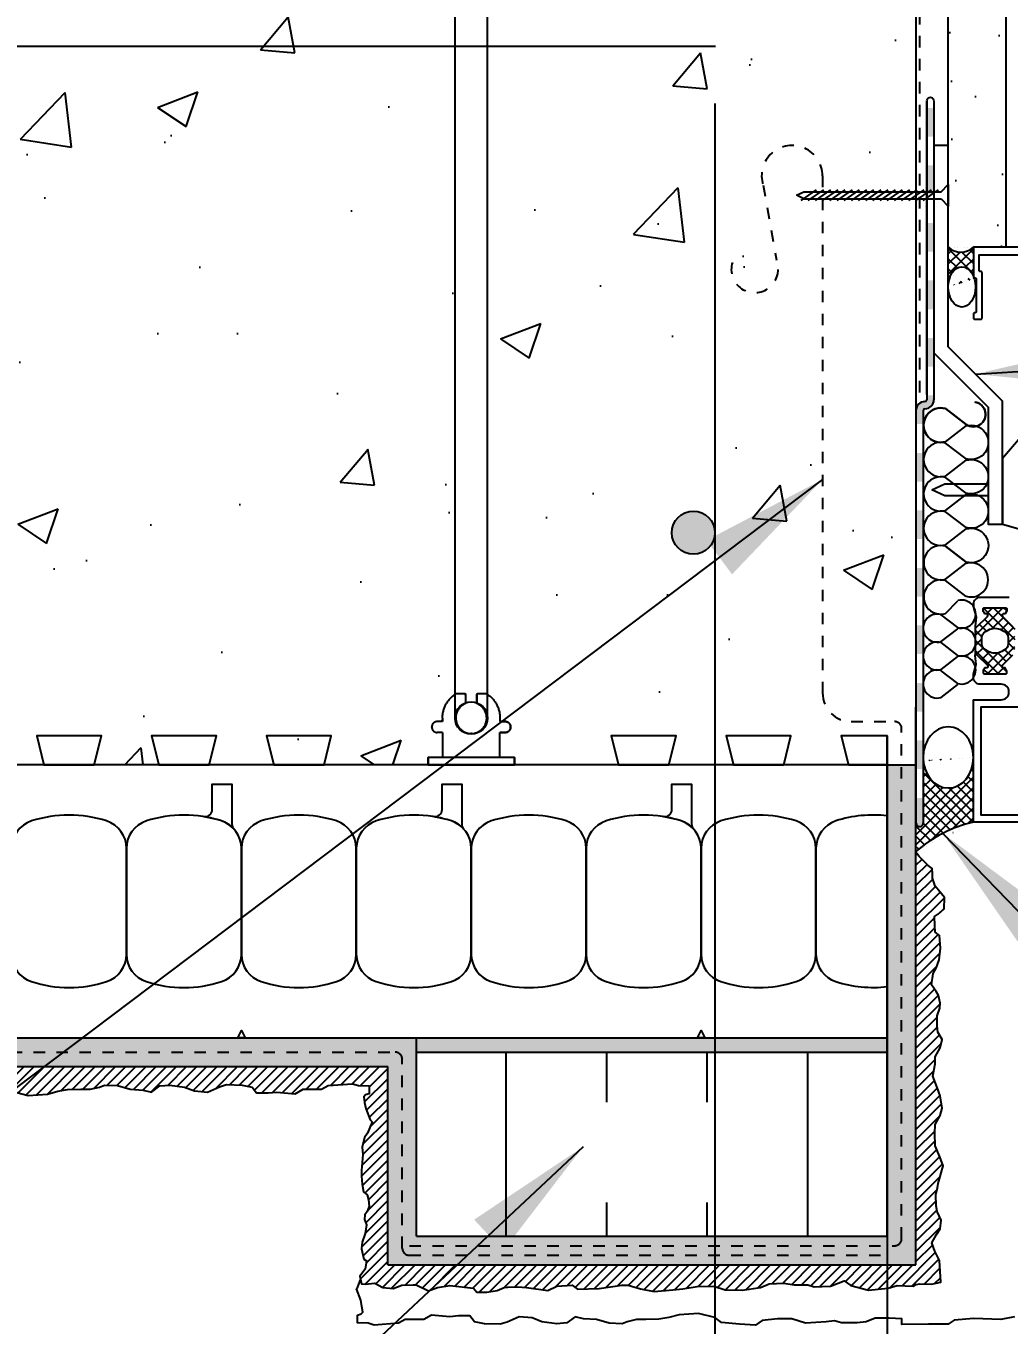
# Model space of a CAD drawing. Header units: inches. Extents: x 2880.3 to 2936.4, y 452.5 to 525.7.
# Drawn here: x 2906.99 to 2915.54, y 496.65 to 507.96 of the extents above; entities that cross this region are included whole.
import ezdxf

# ---------------------------------------------------------------- set-up
doc = ezdxf.new("R2010")
doc.units = ezdxf.units.IN
doc.header["$LTSCALE"] = 0.5
doc.header["$MEASUREMENT"] = 0
doc.linetypes.add('DASHED2', pattern=[0.375, 0.25, -0.125])
doc.layers.get('0').update_dxf_attribs({"linetype": 'CONTINUOUS'})
doc.layers.get('Defpoints').update_dxf_attribs({"linetype": 'CONTINUOUS'})
for name, color, linetype in [('HATCH', 12, 'CONTINUOUS'), ('LINE18', 9, 'CONTINUOUS'), ('line25', 2, 'CONTINUOUS'), ('LINE50', 5, 'CONTINUOUS'), ('LINE65', 3, 'CONTINUOUS'), ('LINE9', 9, 'CONTINUOUS'), ('TEXT', 4, 'CONTINUOUS'), ('Web_Edge', 9, 'CONTINUOUS')]:
    doc.layers.add(name, color=color, linetype=linetype)
doc.styles.add('DIM', font='romans.shx', dxfattribs={"width": 0.7})
doc.dimstyles.new('ext_12', dxfattribs={"dimscale": 12, "dimtxt": 0.09375, "dimasz": 0.09375, "dimexe": 0.09375, "dimexo": 0.0625, "dimgap": 0.0625, "dimtad": 1, "dimdec": 1, "dimzin": 3, "dimdsep": 46, "dimlunit": 4, "dimtxsty": 'DIM', "dimcen": 0.09, "dimdle": 0.09375, "dimclrt": 4, "dimadec": 0, "dimazin": 0, "dimtfac": 1, "dimtdec": 1, "dimtmove": 2, "dimatfit": 3, "dimfxl": 0, "dimfrac": 2, "dimtolj": 1, "dimtzin": 0, "dimarcsym": 0})
doc.dimstyles.new('ext_8', dxfattribs={"dimscale": 8, "dimtxt": 0.09375, "dimasz": 0.09375, "dimexe": 0.09375, "dimexo": 0.0625, "dimgap": 0.0625, "dimtad": 1, "dimdec": 1, "dimzin": 3, "dimdsep": 46, "dimlunit": 4, "dimtxsty": 'DIM', "dimcen": 0.09, "dimdle": 0.09375, "dimclrt": 4, "dimadec": 0, "dimazin": 0, "dimtfac": 1, "dimtdec": 1, "dimtmove": 2, "dimatfit": 3, "dimfxl": 0, "dimfrac": 2, "dimtolj": 1, "dimtzin": 0, "dimarcsym": 0})

# ---------------------------------------------------------------- blocks, each defined once
blk = doc.blocks.new('Connector')
blk.add_point((0.271, 0))
at = {"layer": 'LINE9'}
for p, q in [((0, 0.375), (0, -0.375)), ((0.062, -0.375), (0.062, 0.375)), ((0.281, 0.25), (0.062, 0.25))]:
    blk.add_line(p, q, dxfattribs=at)
for points, weights in [([(0.007, 0.375), (0.004, 0.375), (0, 0.375)], [1, 0.972587069138, 0.950305488115]), ([(0.327, 0.343), (0.308, 0.343), (0.281, 0.317), (0.281, 0.297)], [1, 0.85355339, 0.85355339, 1]), ([(0.328, 0.343), (0.327, 0.343), (0.327, 0.343)], [1, 0.70710678, 1]), ([(0.375, 0.297), (0.375, 0.317), (0.348, 0.343), (0.329, 0.343)], [1, 0.85355339, 0.85355339, 1]), ([(0.406, 0.25), (0.546, 0.25), (0.619, 0.131)], [0.958404415409, 0.794674173519, 0.864651571113]), ([(0.619, 0.052), (0.612, 0.049), (0.604, 0.049)], [0.83615024178, 0.892081430621, 1]), ([(0.604, -0.049), (0.612, -0.049), (0.619, -0.052)], [1, 0.89208144177, 0.836150253337]), ([(0.619, -0.131), (0.546, -0.25), (0.406, -0.25)], [0.864651574428, 0.794674169686, 0.958404415195]), ([(0.281, -0.297), (0.281, -0.317), (0.308, -0.343), (0.327, -0.343)], [1, 0.85355339, 0.85355339, 1]), ([(0.327, -0.343), (0.281, -0.343), (0.281, -0.297)], [1, 0.70710678, 1]), ([(0.329, -0.343), (0.348, -0.343), (0.375, -0.317), (0.375, -0.297)], [1, 0.85355339, 0.85355339, 1]), ([(0.375, -0.297), (0.375, -0.343), (0.329, -0.343)], [1, 0.70710678, 1]), ([(0, -0.375), (0.004, -0.375), (0.007, -0.375)], [0.950305488115, 0.972587069138, 1])]:
    blk.add_rational_spline(points, weights, degree=2, dxfattribs=at)
for points, degree in [([(0, 0.375), (0.002, 0.375), (0.005, 0.375), (0.007, 0.375)], 3), ([(0.007, 0.375), (0.021, 0.375), (0.051, 0.375), (0.062, 0.375), (0.062, 0.375)], 3), ([(0.327, 0.343), (0.327, 0.343), (0.328, 0.343), (0.328, 0.343)], 3), ([(0.328, 0.343), (0.329, 0.343), (0.329, 0.343), (0.329, 0.343)], 3), ([(0.281, 0.25), (0.281, 0.297)], 1), ([(0.375, 0.25), (0.375, 0.297)], 1), ([(0.406, 0.25), (0.375, 0.25)], 1), ([(0.619, 0.131), (0.619, 0.052)], 1), ([(0.604, 0.049), (0.532, 0.049)], 1), ([(0.604, 0.049), (0.609, 0.049), (0.614, 0.05), (0.619, 0.052)], 3), ([(0.532, -0.049), (0.604, -0.049)], 1), ([(0.604, -0.049), (0.58, -0.049), (0.556, -0.049), (0.532, -0.049)], 3), ([(0.619, -0.052), (0.614, -0.05), (0.609, -0.049), (0.604, -0.049)], 3), ([(0.619, -0.052), (0.619, -0.131)], 1), ([(0.062, -0.25), (0.281, -0.25)], 1), ([(0.281, -0.297), (0.281, -0.25)], 1), ([(0.281, -0.25), (0.281, -0.297)], 1), ([(0.375, -0.25), (0.375, -0.297)], 1), ([(0.375, -0.297), (0.375, -0.25)], 1), ([(0.406, -0.25), (0.375, -0.25)], 1), ([(0.007, -0.375), (0.005, -0.375), (0.002, -0.375), (0, -0.375)], 3), ([(0.062, -0.375), (0.062, -0.375), (0.051, -0.375), (0.021, -0.375), (0.007, -0.375)], 3), ([(0.328, -0.343), (0.328, -0.343), (0.327, -0.343), (0.327, -0.343)], 3), ([(0.329, -0.343), (0.329, -0.343), (0.329, -0.343), (0.328, -0.343)], 3)]:
    blk.add_open_spline(points, degree=degree, dxfattribs=at)
for points, weights, knots in [([(0.062, 0.375), (0.062, 0.375), (0.046, 0.375), (0.03, 0.375), (0.007, 0.375)], [0.868718858569, 0.861102746415, 1, 0.861102734288, 0.868718859898], [0, 0, 0, 0.5, 0.5, 1, 1, 1]), ([(0.532, 0.049), (0.472, 0.203), (0.333, 0.113), (0.157, 0), (0.333, -0.113), (0.472, -0.203), (0.532, -0.049)], [0.899508922286, 0.599718215298, 1, 0.54226024, 1, 0.599718224335, 0.899508908749], [0, 0, 0, 0.318112, 0.318112, 0.681888, 0.681888, 1, 1, 1]), ([(0.007, -0.375), (0.03, -0.375), (0.046, -0.375), (0.062, -0.375), (0.062, -0.375)], [0.868718859319, 0.861102739573, 1, 0.861102742958, 0.868718858948], [0, 0, 0, 0.5, 0.5, 1, 1, 1])]:
    blk.add_rational_spline(points, weights, degree=2, knots=knots, dxfattribs=at)
for points in [[(0.406, 0.25), (0.406, 0.25), (0.406, 0.25), (0.406, 0.25), (0.406, 0.25), (0.406, 0.25), (0.406, 0.25)], [(0.406, 0.25), (0.406, 0.25), (0.406, 0.25), (0.406, 0.25), (0.406, 0.25), (0.406, 0.25), (0.406, 0.25)], [(0.406, 0.25), (0.406, 0.25), (0.406, 0.25), (0.406, 0.25), (0.406, 0.25), (0.406, 0.25), (0.406, 0.25)], [(0.406, 0.25), (0.406, 0.25), (0.406, 0.25), (0.406, 0.25), (0.406, 0.25), (0.406, 0.25), (0.406, 0.25)], [(0.406, 0.25), (0.406, 0.25), (0.406, 0.25), (0.406, 0.25), (0.406, 0.25), (0.406, 0.25), (0.406, 0.25)], [(0.406, 0.25), (0.406, 0.25), (0.406, 0.25), (0.406, 0.25), (0.406, 0.25), (0.406, 0.25), (0.406, 0.25)], [(0.406, 0.25), (0.406, 0.25), (0.406, 0.25), (0.406, 0.25), (0.406, 0.25), (0.406, 0.25), (0.406, 0.25)], [(0.406, 0.25), (0.406, 0.25), (0.406, 0.25), (0.406, 0.25), (0.406, 0.25), (0.406, 0.25), (0.406, 0.25)], [(0.406, 0.25), (0.406, 0.25), (0.406, 0.25), (0.406, 0.25), (0.406, 0.25), (0.406, 0.25), (0.406, 0.25)], [(0.406, 0.25), (0.406, 0.25), (0.406, 0.25), (0.406, 0.25), (0.406, 0.25), (0.406, 0.25), (0.406, 0.25)], [(0.406, 0.25), (0.406, 0.25), (0.406, 0.25), (0.406, 0.25), (0.406, 0.25), (0.406, 0.25), (0.406, 0.25)], [(0.406, 0.25), (0.406, 0.25), (0.406, 0.25), (0.406, 0.25), (0.406, 0.25), (0.406, 0.25), (0.406, 0.25)], [(0.406, 0.25), (0.406, 0.25), (0.406, 0.25), (0.406, 0.25), (0.406, 0.25), (0.406, 0.25), (0.406, 0.25)], [(0.406, 0.25), (0.406, 0.25), (0.406, 0.25), (0.406, 0.25), (0.406, 0.25), (0.406, 0.25), (0.406, 0.25)], [(0.406, 0.25), (0.406, 0.25), (0.406, 0.25), (0.406, 0.25), (0.406, 0.25), (0.406, 0.25), (0.406, 0.25)], [(0.406, 0.25), (0.406, 0.25), (0.406, 0.25), (0.406, 0.25), (0.406, 0.25), (0.406, 0.25), (0.406, 0.25)], [(0.406, 0.25), (0.406, 0.25), (0.406, 0.25), (0.406, 0.25), (0.406, 0.25), (0.406, 0.25), (0.406, 0.25)], [(0.406, 0.25), (0.406, 0.25), (0.406, 0.25), (0.406, 0.25), (0.406, 0.25), (0.406, 0.25), (0.406, 0.25)], [(0.406, 0.25), (0.406, 0.25), (0.406, 0.25), (0.406, 0.25), (0.406, 0.25), (0.406, 0.25), (0.406, 0.25)], [(0.406, 0.25), (0.406, 0.25), (0.406, 0.25), (0.406, 0.25), (0.406, 0.25), (0.406, 0.25), (0.406, 0.25)], [(0.406, 0.25), (0.406, 0.25), (0.406, 0.25), (0.406, 0.25), (0.406, 0.25), (0.406, 0.25), (0.406, 0.25)], [(0.406, 0.25), (0.406, 0.25), (0.406, 0.25), (0.406, 0.25), (0.406, 0.25), (0.406, 0.25), (0.406, 0.25)], [(0.406, 0.25), (0.406, 0.25), (0.406, 0.25), (0.406, 0.25), (0.406, 0.25), (0.406, 0.25), (0.406, 0.25)], [(0.406, 0.25), (0.406, 0.25), (0.406, 0.25), (0.406, 0.25), (0.406, 0.25), (0.406, 0.25), (0.406, 0.25)], [(0.619, 0.131), (0.619, 0.131), (0.619, 0.131), (0.619, 0.131), (0.619, 0.131), (0.619, 0.131), (0.619, 0.131)], [(0.619, 0.131), (0.619, 0.131), (0.619, 0.131), (0.619, 0.131), (0.619, 0.131), (0.619, 0.131), (0.619, 0.131)], [(0.619, 0.131), (0.619, 0.131), (0.619, 0.131), (0.619, 0.131), (0.619, 0.131), (0.619, 0.131), (0.619, 0.131)], [(0.619, 0.131), (0.619, 0.131), (0.619, 0.131), (0.619, 0.131), (0.619, 0.131), (0.619, 0.131), (0.619, 0.131)], [(0.532, 0.049), (0.532, 0.049), (0.532, 0.049), (0.532, 0.049), (0.532, 0.049), (0.532, 0.049), (0.532, 0.049)], [(0.532, 0.049), (0.532, 0.049), (0.532, 0.049), (0.532, 0.049), (0.532, 0.049), (0.532, 0.049), (0.532, 0.049)], [(0.532, 0.049), (0.532, 0.049), (0.532, 0.049), (0.532, 0.049), (0.532, 0.049), (0.532, 0.049), (0.532, 0.049)], [(0.532, 0.049), (0.532, 0.049), (0.532, 0.049), (0.532, 0.049), (0.532, 0.049), (0.532, 0.049), (0.532, 0.049)], [(0.532, 0.049), (0.532, 0.049), (0.532, 0.049), (0.532, 0.049), (0.532, 0.049), (0.532, 0.049), (0.532, 0.049)], [(0.532, 0.049), (0.532, 0.049), (0.532, 0.049), (0.532, 0.049), (0.532, 0.049), (0.532, 0.049), (0.532, 0.049)], [(0.532, 0.049), (0.532, 0.049), (0.532, 0.049), (0.532, 0.049), (0.532, 0.049), (0.532, 0.049), (0.532, 0.049)], [(0.532, 0.049), (0.532, 0.049), (0.532, 0.049), (0.532, 0.049), (0.532, 0.049), (0.532, 0.049), (0.532, 0.049)], [(0.532, 0.049), (0.532, 0.049), (0.532, 0.049), (0.532, 0.049), (0.532, 0.049), (0.532, 0.049), (0.532, 0.049)], [(0.532, 0.049), (0.532, 0.049), (0.532, 0.049), (0.532, 0.049), (0.532, 0.049), (0.532, 0.049), (0.532, 0.049)], [(0.604, 0.049), (0.604, 0.049), (0.604, 0.049), (0.604, 0.049), (0.604, 0.049), (0.604, 0.049), (0.604, 0.049)], [(0.604, 0.049), (0.604, 0.049), (0.604, 0.049), (0.604, 0.049), (0.604, 0.049), (0.604, 0.049), (0.604, 0.049)], [(0.604, 0.049), (0.604, 0.049), (0.604, 0.049), (0.604, 0.049), (0.604, 0.049), (0.604, 0.049), (0.604, 0.049)], [(0.604, 0.049), (0.604, 0.049), (0.604, 0.049), (0.604, 0.049), (0.604, 0.049), (0.604, 0.049), (0.604, 0.049)], [(0.532, -0.049), (0.532, -0.049), (0.532, -0.049), (0.532, -0.049), (0.532, -0.049), (0.532, -0.049), (0.532, -0.049)], [(0.532, -0.049), (0.532, -0.049), (0.532, -0.049), (0.532, -0.049), (0.532, -0.049), (0.532, -0.049), (0.532, -0.049)], [(0.532, -0.049), (0.532, -0.049), (0.532, -0.049), (0.532, -0.049), (0.532, -0.049), (0.532, -0.049), (0.532, -0.049)], [(0.532, -0.049), (0.532, -0.049), (0.532, -0.049), (0.532, -0.049), (0.532, -0.049), (0.532, -0.049), (0.532, -0.049)], [(0.604, -0.049), (0.604, -0.049), (0.604, -0.049), (0.604, -0.049), (0.604, -0.049), (0.604, -0.049), (0.604, -0.049)], [(0.604, -0.049), (0.604, -0.049), (0.604, -0.049), (0.604, -0.049), (0.604, -0.049), (0.604, -0.049), (0.604, -0.049)], [(0.604, -0.049), (0.604, -0.049), (0.604, -0.049), (0.604, -0.049), (0.604, -0.049), (0.604, -0.049), (0.604, -0.049)], [(0.604, -0.049), (0.604, -0.049), (0.604, -0.049), (0.604, -0.049), (0.604, -0.049), (0.604, -0.049), (0.604, -0.049)], [(0.604, -0.049), (0.604, -0.049), (0.604, -0.049), (0.604, -0.049), (0.604, -0.049), (0.604, -0.049), (0.604, -0.049)], [(0.604, -0.049), (0.604, -0.049), (0.604, -0.049), (0.604, -0.049), (0.604, -0.049), (0.604, -0.049), (0.604, -0.049)], [(0.604, -0.049), (0.604, -0.049), (0.604, -0.049), (0.604, -0.049), (0.604, -0.049), (0.604, -0.049), (0.604, -0.049)], [(0.604, -0.049), (0.604, -0.049), (0.604, -0.049), (0.604, -0.049), (0.604, -0.049), (0.604, -0.049), (0.604, -0.049)], [(0.619, -0.131), (0.619, -0.131), (0.619, -0.131), (0.619, -0.131), (0.619, -0.131), (0.619, -0.131), (0.619, -0.131)], [(0.619, -0.131), (0.619, -0.131), (0.619, -0.131), (0.619, -0.131), (0.619, -0.131), (0.619, -0.131), (0.619, -0.131)], [(0.619, -0.131), (0.619, -0.131), (0.619, -0.131), (0.619, -0.131), (0.619, -0.131), (0.619, -0.131), (0.619, -0.131)], [(0.619, -0.131), (0.619, -0.131), (0.619, -0.131), (0.619, -0.131), (0.619, -0.131), (0.619, -0.131), (0.619, -0.131)], [(0.406, -0.25), (0.406, -0.25), (0.406, -0.25), (0.406, -0.25), (0.406, -0.25), (0.406, -0.25), (0.406, -0.25)], [(0.406, -0.25), (0.406, -0.25), (0.406, -0.25), (0.406, -0.25), (0.406, -0.25), (0.406, -0.25), (0.406, -0.25)], [(0.406, -0.25), (0.406, -0.25), (0.406, -0.25), (0.406, -0.25), (0.406, -0.25), (0.406, -0.25), (0.406, -0.25)], [(0.406, -0.25), (0.406, -0.25), (0.406, -0.25), (0.406, -0.25), (0.406, -0.25), (0.406, -0.25), (0.406, -0.25)], [(0.406, -0.25), (0.406, -0.25), (0.406, -0.25), (0.406, -0.25), (0.406, -0.25), (0.406, -0.25), (0.406, -0.25)], [(0.406, -0.25), (0.406, -0.25), (0.406, -0.25), (0.406, -0.25), (0.406, -0.25), (0.406, -0.25), (0.406, -0.25)], [(0.406, -0.25), (0.406, -0.25), (0.406, -0.25), (0.406, -0.25), (0.406, -0.25), (0.406, -0.25), (0.406, -0.25)], [(0.406, -0.25), (0.406, -0.25), (0.406, -0.25), (0.406, -0.25), (0.406, -0.25), (0.406, -0.25), (0.406, -0.25)], [(0.406, -0.25), (0.406, -0.25), (0.406, -0.25), (0.406, -0.25), (0.406, -0.25), (0.406, -0.25), (0.406, -0.25)], [(0.406, -0.25), (0.406, -0.25), (0.406, -0.25), (0.406, -0.25), (0.406, -0.25), (0.406, -0.25), (0.406, -0.25)], [(0.406, -0.25), (0.406, -0.25), (0.406, -0.25), (0.406, -0.25), (0.406, -0.25), (0.406, -0.25), (0.406, -0.25)]]:
    blk.add_open_spline(points, degree=3, knots=[0, 0, 0, 0, 1, 1, 1, 1, 1, 1, 1], dxfattribs=at)
blk = doc.blocks.new('*D9')
at = {"layer": 'Defpoints', "color": 0}
for p in [(2912.984, 507.782), (2914.484, 502.282), (2914.484, 495.109)]:
    blk.add_point(p, dxfattribs=at)
at = {"layer": 'TEXT', "color": 0, "lineweight": -2}
for p, q in [((2912.984, 507.282), (2912.984, 494.359)), ((2914.484, 501.782), (2914.484, 494.359)), ((2912.234, 495.109), (2911.484, 495.109)), ((2912.984, 495.109), (2914.484, 495.109)), ((2915.234, 495.109), (2915.984, 495.109))]:
    blk.add_line(p, q, dxfattribs=at)
at = {"layer": 'TEXT', "color": 0}
for points in [[(2912.234, 495.234), (2912.234, 494.984), (2912.984, 495.109)], [(2915.234, 495.234), (2915.234, 494.984), (2914.484, 495.109)]]:
    blk.add_solid(points, dxfattribs=at)
at = {"layer": 'TEXT', "color": 4, "insert": (2913.872, 492.087), "char_height": 0.75, "attachment_point": 5, "style": 'DIM'}
blk.add_mtext('\\A1;1 1/2" \\P (38mm)MIN. \\PCOVER', dxfattribs=at)

msp = doc.modelspace()

# ---------------------------------------------------------------- hatches: boundary and pattern name
at = {"layer": 'HATCH'}
h = msp.add_hatch(dxfattribs=at)
h.set_pattern_fill('AR-SAND', color=256, scale=0.5)
h.set_pattern_definition([(37.5, (7.7335, 7.34206), (-0.03149668, 0.96341188), [0, -0.76, 0, -0.85, 0, -0.8125]), (7.5, (7.7335, 7.342), (0.88488835, 1.41107303), [0, -0.41, 0, -0.685, 0, -0.2625]), (327.5, (7.1185, 7.34206), (1.55707093, 0.00282953), [0, -0.25, 0, -0.9, 0, -1.175]), (317.5, (7.1185, 7.342), (1.5030633, 0.4388378), [0, -0.125, 0, -0.59, 0, -0.675])])
h.paths.add_polyline_path([(2915.015, 516.907), (2891.255, 516.907), (2891.255, 516.407), (2914.734, 516.407), (2915.015, 516.407)])
h.paths.add_polyline_path([(2915.515, 516.907), (2915.015, 516.907), (2915.015, 512.918), (2915.015, 506.032), (2915.515, 506.032)])
h = msp.add_hatch(dxfattribs=at)
h.set_pattern_fill('AR-CONC', color=256, scale=0.5)
h.set_pattern_definition([(50, (0, 0), (3.586301, -0.3137607), [0.375, -4.125]), (355, (0, 0), (-0.6937567, 3.7609607), [0.3, -3.3]), (100.45144, (0.299, -0.026), (2.8925442, 3.4472), [0.318701, -3.5057106]), (46.1842, (0, 1), (5.3362067, -0.8275964), [0.5625, -6.1875]), (96.63564, (0.4447, 0.931), (4.67331, 4.870593), [0.478052, -5.258569]), (351.18416, (0, 1), (4.67331, 4.870593), [0.45, -4.95]), (21, (0.5, 0.75), (2.9845353, -2.0130945), [0.375, -4.125]), (326, (0.5, 0.75), (1.2165767, 3.62575), [0.3, -3.3]), (71.45144, (0.7487, 0.5822), (4.201112, 1.6126558), [0.318701, -3.5057106]), (37.5, (0, 0), (0.0607993, 1.66446927), [0, -3.26, 0, -3.35, 0, -3.3125]), (7.5, (0, 0), (1.3153477, 1.9720586), [0, -1.91, 0, -3.185, 0, -1.2625]), (327.5, (-1.115, 0), (2.6691122, -0.11277436), [0, -1.25, 0, -3.9, 0, -5.175]), (317.5, (-1.615, 0), (2.9159308, 0.500525), [0, -1.625, 0, -2.59, 0, -3.675])])
h.paths.add_polyline_path([(2891.255, 514.032), (2894.489, 514.032), (2894.724, 513.42), (2894.724, 502.145), (2894.489, 501.54), (2891.255, 501.54), (2891.255, 506.907), (2892.255, 507.907), (2890.255, 507.907), (2891.255, 508.907)])
h.paths.add_polyline_path([(2895.239, 514.032), (2902.489, 514.032), (2902.724, 513.42), (2902.724, 502.151), (2902.489, 501.532), (2895.239, 501.532), (2895.005, 502.145), (2895.005, 513.42)])
h.paths.add_polyline_path([(2903.239, 514.032), (2910.489, 514.032), (2910.724, 513.42), (2910.724, 502.151), (2910.489, 501.532), (2903.239, 501.532), (2903.005, 502.145), (2903.005, 513.42)])
h.paths.add_polyline_path([(2911.239, 514.032), (2914.734, 514.032), (2914.734, 501.532), (2911.239, 501.532), (2911.005, 502.145), (2911.005, 513.42)])
h = msp.add_hatch(color=7, dxfattribs=at)
h.dxf.hatch_style = 1
h.paths.add_polyline_path([(2914.797, 501.244), (2914.734, 501.244), (2914.734, 501.027), (2914.734, 501.024, 1), (2914.797, 501.027)])
h.paths.add_polyline_path([(2914.797, 501.744), (2914.734, 501.744), (2914.734, 501.494), (2914.797, 501.494)])
h.paths.add_polyline_path([(2914.797, 502.244), (2914.734, 502.244), (2914.734, 501.994), (2914.797, 501.994)])
h.paths.add_polyline_path([(2914.797, 502.744), (2914.734, 502.744), (2914.734, 502.494), (2914.797, 502.494)])
h.paths.add_polyline_path([(2914.797, 503.244), (2914.734, 503.244), (2914.734, 502.994), (2914.797, 502.994)])
h.paths.add_polyline_path([(2914.797, 503.744), (2914.734, 503.744), (2914.734, 503.494), (2914.797, 503.494)])
h.paths.add_polyline_path([(2914.797, 504.244), (2914.734, 504.244), (2914.734, 503.994), (2914.797, 503.994)])
h.paths.add_polyline_path([(2914.797, 504.613, -0.414214), (2914.812, 504.628, 0.414214), (2914.89, 504.706), (2914.89, 504.744), (2914.828, 504.744), (2914.828, 504.706, -0.414214), (2914.812, 504.691, 0.414214), (2914.734, 504.613), (2914.734, 504.494), (2914.797, 504.494)])
h.paths.add_polyline_path([(2914.89, 505.244), (2914.828, 505.244), (2914.828, 504.994), (2914.89, 504.994)])
h.paths.add_polyline_path([(2914.89, 505.744), (2914.828, 505.744), (2914.828, 505.494), (2914.89, 505.494)])
h.paths.add_polyline_path([(2914.89, 506.244), (2914.828, 506.244), (2914.828, 505.994), (2914.89, 505.994)])
h.paths.add_polyline_path([(2914.89, 506.744), (2914.828, 506.744), (2914.828, 506.494), (2914.89, 506.494)])
h.paths.add_polyline_path([(2914.89, 507.244), (2914.828, 507.244), (2914.828, 506.994), (2914.89, 506.994)])
h = msp.add_hatch(dxfattribs=at)
h.set_pattern_fill('ANSI37', color=256, scale=0.5, angle=90, style=0)
h.set_pattern_definition([(135, (11.965965, 23.35389), (-0.0441941738, -0.0441941738), []), (225, (11.965965, 23.35389), (0.0441941738, -0.0441941738), [])])
edge = h.paths.add_edge_path()
edge.add_arc((2915.125, 506.157), 0.166, 228.8686, 311.1314, ccw=False)
edge.add_line((2915.015, 506.032), (2915.015, 505.688))
edge.add_ellipse((2915.134, 505.688), major_axis=(0, 0.175), ratio=0.676668, start_angle=-777.3194, end_angle=-630, ccw=False)
edge.add_line((2915.234, 505.783), (2915.234, 506.032))
edge = h.paths.add_edge_path()
edge.add_ellipse((2915.015, 501.596), major_axis=(0, 0.266), ratio=0.82418, start_angle=816.6714, end_angle=990, ccw=False)
edge.add_line((2914.797, 501.565), (2914.797, 501.027))
edge.add_arc((2914.765, 501.025), 0.0313, -177.6072, 2.3928, ccw=False)
edge.add_line((2914.734, 501.024), (2914.734, 500.777))
edge.add_arc((2915.495, 499.904), 1.158, 103.0466, 131.1222, ccw=False)
edge.add_line((2915.234, 501.032), (2915.234, 501.596))
h = msp.add_hatch(dxfattribs=at)
h.set_pattern_fill('ANSI37', color=256, scale=0.5, angle=90, style=0)
h.set_pattern_definition([(135, (3436.851514, -2218.355794), (-0.0441941738, -0.0441941738), []), (225, (3436.851514, -2218.355794), (0.0441941738, -0.0441941738), [])])
h.paths.add_polyline_path([(2916.393, 502.287), (2916.64, 502.287, -0.973119), (2916.645, 502.097), (2916.393, 502.097, -1.00028)])
h.paths.add_polyline_path([(2916.516, 502.105, 1), (2916.516, 502.28, 1)], flags=16)
h.paths.add_polyline_path([(2916.734, 503.458), (2916.734, 503.583, -0.392741), (2916.76, 503.564), (2916.871, 503.287), (2916.767, 503.287, 0.314564), (2916.423, 503.341), (2916.397, 503.345), (2916.397, 503.372, -0.149443), (2916.516, 503.474), (2916.516, 503.474, 0.192913), (2916.537, 503.482, -0.089226), (2916.631, 503.497), (2916.634, 503.478, 0.315299), (2916.637, 503.475)])
h.paths.add_polyline_path([(2915.356, 502.82, 0.772598), (2915.341, 502.845, -0.343149), (2915.329, 502.85), (2915.32, 502.866, -0.131652), (2915.319, 502.87), (2915.319, 502.889, -0.414214), (2915.327, 502.897), (2915.516, 502.897, -0.414214), (2915.524, 502.889), (2915.524, 502.87, -0.131652), (2915.523, 502.866), (2915.514, 502.85, -0.343149), (2915.502, 502.845, 0.772598), (2915.488, 502.82), (2915.595, 502.713), (2915.595, 502.506), (2915.488, 502.399, 0.772598), (2915.502, 502.374, -0.343149), (2915.514, 502.369), (2915.523, 502.353, -0.131652), (2915.524, 502.349), (2915.524, 502.33, -0.414214), (2915.516, 502.322), (2915.327, 502.322, -0.414214), (2915.319, 502.33), (2915.319, 502.349, -0.131652), (2915.32, 502.353), (2915.329, 502.369, -0.343149), (2915.341, 502.374, 0.772598), (2915.356, 502.399), (2915.248, 502.506), (2915.248, 502.713)])
h.paths.add_polyline_path([(2915.537, 502.637), (2915.537, 502.582, -0.323848), (2915.495, 502.525, -0.326502), (2915.348, 502.525, -0.323848), (2915.307, 502.582), (2915.307, 502.637, -0.323848), (2915.348, 502.694, -0.326502), (2915.495, 502.694, -0.323848)], flags=16)
h = msp.add_hatch(dxfattribs=at)
h.set_pattern_fill('AR-SAND', color=256, scale=0.05)
h.set_pattern_definition([(37.5, (228.41629, -0.15325), (-0.003149668, 0.0963411885), [0, -0.076, 0, -0.085, 0, -0.08125]), (7.5, (228.41629, -0.15325), (0.088488835, 0.141107303), [0, -0.041, 0, -0.0685, 0, -0.02625]), (327.5, (228.35479, -0.15325), (0.155707093, 0.0002829527), [0, -0.025, 0, -0.09, 0, -0.1175]), (317.5, (228.35479, -0.15325), (0.15030633, 0.043883778), [0, -0.0125, 0, -0.059, 0, -0.0675])])
h.paths.add_polyline_path([(2914.484, 499.157), (2910.388, 499.157), (2910.388, 499.032), (2914.484, 499.032)])
h.paths.add_polyline_path([(2914.734, 497.182), (2914.484, 497.182), (2914.484, 501.532), (2914.734, 501.532)])
h.paths.add_polyline_path([(2910.388, 497.432), (2914.734, 497.432), (2914.734, 497.182), (2910.388, 497.182)])
h.paths.add_polyline_path([(2910.138, 498.907), (2910.388, 498.907), (2910.388, 497.182), (2910.138, 497.182)])
h.paths.add_polyline_path([(2891.255, 499.157), (2910.388, 499.157), (2910.388, 498.907), (2891.255, 498.907)])
h.paths.add_polyline_path([(2914.484, 497.432), (2914.734, 497.432), (2914.734, 497.182), (2914.484, 497.182)], flags=16)
h = msp.add_hatch(dxfattribs=at)
h.set_pattern_fill('ANSI31', color=256, scale=0.5)
h.set_pattern_definition([(45, (11.965965, 23.35389), (-0.0441941738, 0.0441941738), [])])
h.paths.add_polyline_path([(2891.255, 498.721), (2891.309, 498.725), (2891.392, 498.732), (2891.734, 498.732), (2891.795, 498.717), (2891.91, 498.714), (2891.982, 498.725), (2892.044, 498.735), (2892.148, 498.717), (2892.263, 498.703), (2892.396, 498.703), (2892.483, 498.714), (2892.58, 498.735), (2892.674, 498.739), (2892.778, 498.739), (2892.832, 498.732), (2892.915, 498.728), (2892.994, 498.707), (2893.095, 498.703), (2893.163, 498.728), (2893.246, 498.746), (2893.345, 498.75), (2893.442, 498.714), (2893.518, 498.699), (2893.608, 498.699), (2893.662, 498.703), (2893.68, 498.703), (2893.759, 498.71), (2893.784, 498.724), (2893.792, 498.728), (2893.867, 498.728), (2893.91, 498.714), (2893.918, 498.692), (2893.961, 498.688), (2894.015, 498.692), (2894.087, 498.692), (2894.123, 498.696), (2894.13, 498.706), (2894.141, 498.714), (2894.159, 498.724), (2894.288, 498.724), (2894.357, 498.699), (2894.443, 498.699), (2894.461, 498.714), (2894.49, 498.728), (2894.515, 498.739), (2894.605, 498.746), (2894.666, 498.75), (2894.702, 498.739), (2894.728, 498.735), (2894.774, 498.724), (2894.832, 498.724), (2894.933, 498.721), (2894.962, 498.728), (2895.008, 498.739), (2895.026, 498.739), (2895.145, 498.728), (2895.239, 498.724), (2895.277, 498.699), (2895.396, 498.703), (2895.475, 498.724), (2895.565, 498.724), (2895.644, 498.721), (2895.738, 498.721), (2895.785, 498.71), (2895.918, 498.714), (2895.961, 498.746), (2896.026, 498.757), (2896.152, 498.757), (2896.22, 498.746), (2896.278, 498.739), (2896.353, 498.739), (2896.433, 498.75), (2896.508, 498.728), (2896.685, 498.728), (2896.749, 498.75), (2896.868, 498.75), (2896.944, 498.735), (2897.117, 498.735), (2897.173, 498.732), (2897.223, 498.721), (2897.392, 498.717), (2897.493, 498.706), (2897.644, 498.692), (2897.734, 498.692), (2897.842, 498.696), (2897.979, 498.746), (2898.062, 498.75), (2898.231, 498.746), (2898.328, 498.703), (2898.443, 498.696), (2898.515, 498.696), (2898.584, 498.706), (2898.652, 498.714), (2898.721, 498.717), (2898.829, 498.721), (2898.886, 498.688), (2898.976, 498.688), (2899.098, 498.706), (2899.325, 498.706), (2899.379, 498.724), (2899.501, 498.735), (2899.631, 498.739), (2899.735, 498.703), (2899.839, 498.696), (2899.98, 498.703), (2900.016, 498.717), (2900.059, 498.728), (2900.138, 498.732), (2900.235, 498.732), (2900.347, 498.724), (2900.451, 498.724), (2900.505, 498.735), (2900.559, 498.753), (2900.628, 498.757), (2900.714, 498.753), (2900.829, 498.753), (2900.844, 498.71), (2900.916, 498.703), (2900.991, 498.703), (2901.031, 498.721), (2901.071, 498.739), (2901.128, 498.742), (2901.258, 498.742), (2901.344, 498.739), (2901.427, 498.735), (2901.451, 498.714), (2901.534, 498.703), (2901.75, 498.703), (2901.783, 498.71), (2901.826, 498.717), (2901.883, 498.717), (2901.995, 498.728), (2902.027, 498.692), (2902.078, 498.685), (2902.143, 498.688), (2902.157, 498.714), (2902.197, 498.732), (2902.294, 498.735), (2902.427, 498.724), (2902.459, 498.724), (2902.528, 498.71), (2902.575, 498.692), (2902.722, 498.692), (2902.755, 498.706), (2902.848, 498.721), (2903.021, 498.724), (2903.154, 498.724), (2903.244, 498.717), (2903.413, 498.782), (2903.493, 498.768), (2903.68, 498.732), (2903.809, 498.685), (2903.932, 498.645), (2904.069, 498.638), (2904.148, 498.663), (2904.259, 498.685), (2904.377, 498.71), (2904.611, 498.699), (2904.784, 498.714), (2904.835, 498.75), (2905.007, 498.75), (2905.238, 498.753), (2905.238, 498.703), (2905.349, 498.696), (2905.472, 498.696), (2905.547, 498.728), (2905.627, 498.739), (2905.763, 498.739), (2905.825, 498.721), (2905.897, 498.728), (2906.077, 498.743), (2906.195, 498.703), (2906.321, 498.703), (2906.455, 498.717), (2906.512, 498.757), (2906.65, 498.75), (2906.809, 498.735), (2906.866, 498.692), (2907.007, 498.656), (2907.176, 498.667), (2907.266, 498.692), (2907.352, 498.706), (2907.468, 498.71), (2907.547, 498.71), (2907.63, 498.728), (2907.673, 498.746), (2907.785, 498.742), (2907.896, 498.71), (2908.008, 498.703), (2908.082, 498.685), (2908.154, 498.739), (2908.24, 498.746), (2908.37, 498.728), (2908.456, 498.696), (2908.568, 498.685), (2908.672, 498.732), (2908.734, 498.75), (2908.87, 498.746), (2908.957, 498.728), (2908.996, 498.678), (2909.097, 498.678), (2909.173, 498.685), (2909.331, 498.67), (2909.4, 498.71), (2909.562, 498.71), (2909.619, 498.742), (2909.832, 498.757), (2909.882, 498.742), (2909.976, 498.739), (2909.976, 498.67), (2909.943, 498.66), (2909.929, 498.645), (2909.936, 498.595), (2909.947, 498.541), (2909.983, 498.444), (2910.001, 498.426), (2909.961, 498.328), (2909.936, 498.289), (2909.915, 498.206), (2909.922, 498.141), (2909.908, 498.003), (2909.908, 497.953), (2909.916, 497.884), (2909.926, 497.816), (2909.959, 497.791), (2909.97, 497.747), (2909.977, 497.693), (2909.959, 497.647), (2909.937, 497.618), (2909.934, 497.578), (2909.952, 497.531), (2909.941, 497.456), (2909.916, 497.38), (2909.908, 497.323), (2909.93, 497.233), (2909.952, 497.218), (2909.941, 497.146), (2909.894, 497.085), (2909.908, 497.017), (2909.941, 497.013), (2910.024, 497.024), (2910.096, 496.984), (2910.186, 496.977), (2910.261, 497.006), (2910.358, 497.009), (2910.384, 497.009), (2910.492, 496.955), (2910.571, 496.984), (2910.679, 497.002), (2910.884, 496.981), (2910.913, 496.945), (2910.999, 496.945), (2911.089, 496.959), (2911.151, 496.984), (2911.183, 496.988), (2911.269, 496.991), (2911.345, 496.984), (2911.531, 496.959), (2911.61, 496.998), (2911.743, 497.006), (2911.79, 496.97), (2911.977, 496.977), (2912.175, 497.006), (2912.229, 497.006), (2912.337, 496.973), (2912.456, 496.952), (2912.618, 496.966), (2912.705, 496.973), (2912.831, 496.995), (2912.975, 496.998), (2913.075, 496.966), (2913.223, 496.962), (2913.381, 496.984), (2913.457, 497.016), (2913.583, 497.024), (2913.673, 497.009), (2913.792, 497.009), (2913.849, 496.991), (2913.99, 496.998), (2914.109, 497.042), (2914.166, 497.002), (2914.321, 496.962), (2914.493, 496.98), (2914.569, 497.002), (2914.709, 496.998), (2914.734, 497.011), (2914.769, 497.016), (2914.87, 497.013), (2914.949, 497.031), (2914.938, 497.221), (2914.899, 497.301), (2914.873, 497.373), (2914.913, 497.445), (2914.945, 497.495), (2914.953, 497.571), (2914.917, 497.646), (2914.909, 497.697), (2914.906, 497.79), (2914.92, 497.851), (2914.927, 497.891), (2914.971, 498.044), (2914.942, 498.123), (2914.902, 498.217), (2914.899, 498.328), (2914.902, 498.404), (2914.945, 498.48), (2914.963, 498.544), (2914.945, 498.652), (2914.917, 498.724), (2914.881, 498.822), (2914.902, 498.93), (2914.902, 498.991), (2914.945, 499.07), (2914.963, 499.142), (2914.924, 499.207), (2914.917, 499.261), (2914.917, 499.347), (2914.942, 499.416), (2914.945, 499.459), (2914.931, 499.524), (2914.909, 499.56), (2914.87, 499.617), (2914.884, 499.716), (2914.909, 499.763), (2914.935, 499.835), (2914.946, 499.936), (2914.938, 500.047), (2914.902, 500.076), (2914.899, 500.134), (2914.895, 500.213), (2914.931, 500.234), (2914.978, 500.278), (2914.982, 500.378), (2914.931, 500.44), (2914.902, 500.476), (2914.877, 500.544), (2914.877, 500.584), (2914.874, 500.63), (2914.841, 500.656), (2914.819, 500.677), (2914.794, 500.702), (2914.762, 500.735), (2914.742, 500.759), (2914.739, 500.766), (2914.734, 500.777), (2914.734, 497.182), (2910.138, 497.182), (2910.138, 498.907), (2891.255, 498.907)])
h = msp.add_hatch(dxfattribs=at)
h.set_pattern_fill('INSUL', color=256, scale=7, angle=90)
h.set_pattern_definition([(90, (228.4163, -0.1533), (-2.625, 2e-16), []), (90, (227.5413, -0.1533), (-2.625, 2e-16), [0.875, -0.875]), (90, (226.6663, -0.1533), (-2.625, 2e-16), [0.875, -0.875])])
h.paths.add_polyline_path([(2914.484, 499.032), (2910.388, 499.032), (2910.388, 497.432), (2914.484, 497.432)])
at = {"layer": 'LINE65'}
msp.add_hatch(color=256, dxfattribs=at).paths.add_polyline_path([(2912.984, 503.55, 1), (2912.609, 503.55, 1)])

# ---------------------------------------------------------------- linework, layer by layer
at = {"layer": 'HATCH', "color": 4, "linetype": 'DASHED2', "ltscale": 0.5}
msp.add_line((2914.765, 516.47), (2914.765, 504.753), dxfattribs=at)
at = {"layer": 'HATCH'}
for p, q in [((2914.992, 503.433), (2915.172, 503.295)), ((2915.172, 503.295), (2914.992, 503.433)), ((2914.992, 503.146), (2915.172, 503.284)), ((2915.172, 502.996), (2914.992, 503.134)), ((2914.992, 502.847), (2915.098, 502.958)), ((2915.098, 502.725), (2914.952, 502.837)), ((2914.952, 502.603), (2915.098, 502.715)), ((2915.248, 502.737), (2915.248, 502.482)), ((2915.098, 502.482), (2914.952, 502.594)), ((2914.952, 502.36), (2915.098, 502.472)), ((2915.098, 502.239), (2914.952, 502.35)), ((2914.952, 502.117), (2915.098, 502.229))]:
    msp.add_line(p, q, dxfattribs=at)
msp.add_lwpolyline([(2914.992, 504.341, -1.33151), (2914.992, 504.629), (2915.172, 504.491, 1.253869), (2915.249, 504.685, -1.253869), (2915.172, 504.491), (2914.992, 504.629, 1.33151), (2914.992, 504.341), (2915.172, 504.479, -1.33151), (2915.172, 504.192), (2914.992, 504.33, 1.33151), (2914.992, 504.043), (2915.172, 504.18, -1.33151), (2915.172, 503.893), (2914.992, 504.031, 1.33151), (2914.992, 503.744), (2915.172, 503.881, -1.33151), (2915.172, 503.594), (2914.992, 503.732, 1.33151), (2914.992, 503.445), (2915.172, 503.583, -1.33151), (2915.172, 503.295)], format="xyb", dxfattribs=at)
msp.add_lwpolyline([(2915.505, 502.69, -0.273456), (2915.537, 502.637), (2915.537, 502.582, -0.273456), (2915.505, 502.53), (2915.482, 502.517, -0.256981), (2915.361, 502.517), (2915.338, 502.53, -0.273456), (2915.307, 502.582), (2915.307, 502.637, -0.273456), (2915.338, 502.69), (2915.361, 502.703, -0.256981), (2915.482, 502.703)], format="xyb", close=True, dxfattribs=at)
msp.add_lwpolyline([(2915.59, 496.731), (2915.472, 496.706), (2915.238, 496.717), (2915.065, 496.702), (2915.015, 496.666), (2914.842, 496.666), (2914.612, 496.663), (2914.612, 496.713), (2914.5, 496.72), (2914.378, 496.72), (2914.302, 496.688), (2914.223, 496.677), (2914.086, 496.677), (2914.025, 496.695), (2913.953, 496.688), (2913.773, 496.674), (2913.654, 496.713), (2913.528, 496.713), (2913.395, 496.699), (2913.337, 496.659), (2913.199, 496.667), (2913.041, 496.681), (2912.983, 496.724), (2912.843, 496.76), (2912.673, 496.749), (2912.583, 496.724), (2912.497, 496.71), (2912.382, 496.706), (2912.303, 496.706), (2912.22, 496.688), (2912.177, 496.67), (2912.065, 496.674), (2911.953, 496.706), (2911.842, 496.713), (2911.767, 496.731), (2911.695, 496.677), (2911.609, 496.67), (2911.479, 496.688), (2911.393, 496.721), (2911.281, 496.731), (2911.177, 496.685), (2911.116, 496.667), (2910.979, 496.67), (2910.893, 496.688), (2910.853, 496.739), (2910.752, 496.739), (2910.677, 496.731), (2910.518, 496.746), (2910.45, 496.706), (2910.288, 496.706), (2910.23, 496.674), (2910.018, 496.659), (2909.967, 496.674), (2909.874, 496.677), (2909.874, 496.746), (2909.906, 496.757), (2909.92, 496.771), (2909.913, 496.821), (2909.902, 496.875), (2909.866, 496.973), (2909.878, 496.991), (2909.901, 497.051)], dxfattribs=at)
for centre, radius, start, end in [((2914.95, 503.289), 0.149, 73.8151, 286.1849), ((2914.95, 503.289), 0.149, 73.8151, 286.1849), ((2915.213, 503.14), 0.149, 253.8151, 106.1849), ((2914.95, 502.99), 0.149, 73.8151, 286.1849), ((2915.132, 502.842), 0.122, 253.8151, 106.1849), ((2914.918, 502.72), 0.122, 73.8151, 286.1849), ((2915.132, 502.599), 0.122, 253.8151, 106.1849), ((2914.918, 502.477), 0.122, 73.8151, 286.1849), ((2915.132, 502.356), 0.122, 253.8151, 106.1849), ((2914.918, 502.234), 0.122, 73.8151, 286.1849)]:
    msp.add_arc(centre, radius, start, end, dxfattribs=at)
at = {"layer": 'LINE18'}
for points in [[(2915.859, 506.032), (2915.234, 506.032), (2915.234, 505.777, 0.414214), (2915.244, 505.767), (2915.249, 505.767, -0.414214), (2915.259, 505.757), (2915.259, 505.472, -0.414214), (2915.249, 505.462), (2915.244, 505.462, 0.414214), (2915.234, 505.452), (2915.234, 505.417, 0.414214), (2915.244, 505.407), (2915.299, 505.407, 0.414214), (2915.309, 505.417), (2915.309, 505.812, 0.414214), (2915.299, 505.822), (2915.294, 505.822, -0.414214), (2915.284, 505.832), (2915.284, 505.967), (2915.794, 505.967)], [(2915.544, 502.987), (2915.292, 502.987, 0.414214), (2915.234, 502.929), (2915.234, 502.906, 0.065543), (2915.235, 502.9), (2915.258, 502.815), (2915.248, 502.738, 0.713293), (2915.265, 502.73), (2915.356, 502.82, 0.772598), (2915.341, 502.845, -0.343149), (2915.329, 502.85), (2915.32, 502.866, -0.131652), (2915.319, 502.87), (2915.319, 502.889, -0.414214), (2915.327, 502.897), (2915.516, 502.897, -0.414214), (2915.524, 502.889), (2915.524, 502.87, -0.131652), (2915.523, 502.866), (2915.514, 502.85, -0.343149), (2915.502, 502.845, 0.772598), (2915.488, 502.82), (2915.578, 502.73, 0.713293)], [(2915.859, 501.032), (2915.234, 501.032), (2915.234, 502.097), (2915.476, 502.097, 1), (2915.476, 502.232), (2915.292, 502.232, -0.414214), (2915.234, 502.29), (2915.234, 502.313, -0.065543), (2915.235, 502.319), (2915.258, 502.404), (2915.248, 502.481, -0.713293), (2915.265, 502.489), (2915.356, 502.399, -0.772598), (2915.341, 502.374, 0.343149), (2915.329, 502.369), (2915.32, 502.353, 0.131652), (2915.319, 502.349), (2915.319, 502.33, 0.414214), (2915.327, 502.322), (2915.516, 502.322, 0.414214), (2915.524, 502.33), (2915.524, 502.349, 0.131652), (2915.523, 502.353), (2915.514, 502.369, 0.343149), (2915.502, 502.374, -0.772598), (2915.488, 502.399), (2915.578, 502.489, -0.713293)]]:
    msp.add_lwpolyline(points, format="xyb", dxfattribs=at)
msp.add_lwpolyline([(2915.66, 504.399), (2915.486, 504.195), (2915.486, 503.623), (2915.661, 503.576)], dxfattribs=at)
msp.add_lwpolyline([(2915.794, 502.032), (2915.299, 502.032), (2915.299, 501.097), (2915.794, 501.097)], close=True, dxfattribs=at)
at = {"layer": 'line25'}
msp.add_line((2914.484, 501.532), (2891.255, 501.532), dxfattribs=at)
for points in [[(2907.583, 501.532), (2907.646, 501.782), (2907.083, 501.782), (2907.146, 501.532)], [(2908.583, 501.532), (2908.646, 501.782), (2908.083, 501.782), (2908.146, 501.532)], [(2909.583, 501.532), (2909.646, 501.782), (2909.083, 501.782), (2909.146, 501.532)], [(2912.583, 501.532), (2912.646, 501.782), (2912.083, 501.782), (2912.146, 501.532)], [(2913.583, 501.532), (2913.646, 501.782), (2913.083, 501.782), (2913.146, 501.532)], [(2914.484, 501.532), (2914.484, 501.782), (2914.083, 501.782), (2914.146, 501.532)]]:
    msp.add_lwpolyline(points, close=True, dxfattribs=at)
at = {"layer": 'line25', "color": 12}
for centre, radius, start, end in [((2915.125, 506.157), 0.166, 228.8686, 311.1314), ((2915.495, 499.904), 1.158, 103.0466, 131.1222)]:
    msp.add_arc(centre, radius, start, end, dxfattribs=at)
msp.add_ellipse((2915.134, 505.688), major_axis=(0, 0.175), ratio=0.676668, start_param=-14.137167, end_param=-7.853982, dxfattribs=at)
at = {"layer": 'line25', "color": 12, "extrusion": (0, 0, -1)}
msp.add_ellipse((2915.015, 501.596), major_axis=(0, 0.266), ratio=0.82418, start_param=-10.995574, end_param=-4.712389, dxfattribs=at)
at = {"layer": 'LINE50', "linetype": 'DASHED2', "ltscale": 0.5}
for p, q in [((2913.921, 506.654), (2913.921, 502.157)), ((2913.403, 506.574), (2913.52, 505.919)), ((2914.171, 501.907), (2914.547, 501.907)), ((2914.609, 497.411), (2914.609, 501.845)), ((2891.255, 499.032), (2910.201, 499.032)), ((2910.263, 497.328), (2910.263, 498.97)), ((2910.326, 497.349), (2914.547, 497.349)), ((2910.326, 497.266), (2914.484, 497.266))]:
    msp.add_line(p, q, dxfattribs=at)
at = {"layer": 'LINE50'}
for p, q in [((2914.484, 499.157), (2914.484, 501.532)), ((2891.255, 499.157), (2914.484, 499.157))]:
    msp.add_line(p, q, dxfattribs=at)
at = {"layer": 'LINE50', "linetype": 'DASHED2', "ltscale": 0.5}
for centre, radius, start, end in [((2913.656, 506.653), 0.265, 0.1839, 197.2292), ((2913.331, 505.841), 0.204, 162.8192, 22.639), ((2914.171, 502.157), 0.25, 180, 270), ((2914.547, 501.845), 0.0625, 0, 90), ((2910.201, 498.97), 0.0625, 360, 90), ((2914.547, 497.411), 0.0625, 270, 0), ((2910.326, 497.328), 0.0625, 180, 270)]:
    msp.add_arc(centre, radius, start, end, dxfattribs=at)
at = {"layer": 'LINE65', "flags": 128}
msp.add_lwpolyline([(2892.13, 507.782), (2912.989, 507.782)], dxfattribs=at)
at = {"layer": 'LINE65'}
msp.add_circle((2912.797, 503.55), 0.188, dxfattribs=at)
at = {"layer": 'LINE9'}
for p, q in [((2915.015, 506.918), (2915.015, 516.907)), ((2915.515, 516.907), (2915.515, 506.032)), ((2914.734, 516.407), (2914.734, 502.032)), ((2913.734, 506.438), (2913.868, 506.531)), ((2913.797, 506.438), (2913.931, 506.531)), ((2913.859, 506.438), (2913.993, 506.531)), ((2913.922, 506.438), (2914.056, 506.531)), ((2913.984, 506.438), (2914.118, 506.531)), ((2914.047, 506.438), (2914.181, 506.531)), ((2914.109, 506.438), (2914.243, 506.531)), ((2914.172, 506.438), (2914.306, 506.531)), ((2914.234, 506.438), (2914.368, 506.531)), ((2914.297, 506.438), (2914.431, 506.531)), ((2914.359, 506.438), (2914.493, 506.531)), ((2914.422, 506.438), (2914.556, 506.531)), ((2914.484, 506.438), (2914.618, 506.531)), ((2914.547, 506.438), (2914.681, 506.531)), ((2914.609, 506.438), (2914.743, 506.531)), ((2914.672, 506.438), (2914.806, 506.531)), ((2914.734, 506.438), (2914.868, 506.531)), ((2914.797, 506.438), (2914.931, 506.531)), ((2914.953, 506.516), (2915.015, 506.578)), ((2915.015, 506.578), (2915.015, 506.391)), ((2913.694, 506.485), (2913.757, 506.516)), ((2913.757, 506.453), (2913.694, 506.485)), ((2913.757, 506.516), (2914.953, 506.516)), ((2913.757, 506.453), (2914.953, 506.453)), ((2914.953, 506.453), (2915.015, 506.391)), ((2914.873, 503.923), (2914.985, 503.974)), ((2914.985, 503.974), (2915.361, 503.974)), ((2914.985, 503.872), (2914.873, 503.923)), ((2915.361, 503.872), (2914.985, 503.872)), ((2914.734, 497.182), (2914.734, 502.032)), ((2914.484, 499.032), (2914.484, 501.782)), ((2914.484, 501.532), (2914.734, 501.532)), ((2910.388, 499.032), (2910.388, 499.157)), ((2910.388, 497.432), (2910.388, 499.032)), ((2910.388, 499.032), (2914.484, 499.032)), ((2914.484, 497.432), (2914.484, 499.032)), ((2891.255, 498.907), (2910.138, 498.907)), ((2910.138, 497.182), (2910.138, 498.907)), ((2910.388, 497.432), (2914.484, 497.432)), ((2910.138, 497.182), (2914.734, 497.182))]:
    msp.add_line(p, q, dxfattribs=at)
at = {"layer": 'LINE9', "ltscale": 0.5}
for p, q in [((2914.828, 507.31), (2914.828, 504.706)), ((2914.828, 504.753), (2914.828, 507.31)), ((2914.89, 507.31), (2914.89, 504.706)), ((2914.734, 504.691), (2914.734, 501.027)), ((2914.797, 504.613), (2914.797, 501.027))]:
    msp.add_line(p, q, dxfattribs=at)
at = {"layer": 'LINE9'}
for points in [[(2915.015, 506.918), (2914.89, 506.918), (2914.89, 505.114), (2915.361, 504.643), (2915.361, 503.623), (2915.486, 503.623), (2915.486, 504.695), (2915.015, 505.166), (2915.015, 506.918)], [(2906.866, 498.692), (2907.007, 498.656), (2907.176, 498.667), (2907.266, 498.692), (2907.352, 498.706), (2907.468, 498.71), (2907.547, 498.71), (2907.63, 498.728), (2907.673, 498.746), (2907.785, 498.742), (2907.896, 498.71), (2908.008, 498.703), (2908.082, 498.685), (2908.154, 498.739), (2908.24, 498.746), (2908.37, 498.728), (2908.456, 498.696), (2908.568, 498.685), (2908.672, 498.732), (2908.734, 498.75), (2908.87, 498.746), (2908.957, 498.728), (2908.996, 498.678), (2909.097, 498.678), (2909.173, 498.685), (2909.331, 498.67), (2909.4, 498.71), (2909.562, 498.71), (2909.619, 498.742), (2909.832, 498.757), (2909.882, 498.742), (2909.976, 498.739), (2909.976, 498.67), (2909.943, 498.66), (2909.929, 498.645), (2909.936, 498.595), (2909.947, 498.541), (2909.983, 498.444), (2910.001, 498.426), (2909.961, 498.328), (2909.936, 498.289), (2909.915, 498.206), (2909.922, 498.141), (2909.908, 498.003), (2909.908, 497.953), (2909.916, 497.884), (2909.926, 497.816), (2909.959, 497.791), (2909.97, 497.747), (2909.977, 497.693), (2909.959, 497.647), (2909.937, 497.618), (2909.934, 497.578), (2909.952, 497.531), (2909.941, 497.456), (2909.916, 497.38), (2909.908, 497.323), (2909.93, 497.233), (2909.952, 497.218), (2909.941, 497.146), (2909.894, 497.085), (2909.908, 497.017), (2909.941, 497.013), (2910.024, 497.024), (2910.096, 496.984), (2910.186, 496.977), (2910.261, 497.006), (2910.358, 497.009), (2910.384, 497.009), (2910.492, 496.955), (2910.571, 496.984), (2910.679, 497.002), (2910.884, 496.981), (2910.913, 496.945), (2910.999, 496.945), (2911.089, 496.959), (2911.151, 496.984), (2911.183, 496.988), (2911.269, 496.991), (2911.345, 496.984), (2911.531, 496.959), (2911.61, 496.998), (2911.743, 497.006), (2911.79, 496.97), (2911.977, 496.977), (2912.175, 497.006), (2912.229, 497.006), (2912.337, 496.973), (2912.456, 496.952), (2912.618, 496.966), (2912.705, 496.973), (2912.831, 496.995), (2912.975, 496.998), (2913.075, 496.966), (2913.223, 496.962), (2913.381, 496.984), (2913.457, 497.016), (2913.583, 497.024), (2913.673, 497.009), (2913.792, 497.009), (2913.849, 496.991), (2913.99, 496.998), (2914.109, 497.042), (2914.166, 497.002), (2914.321, 496.962), (2914.493, 496.98), (2914.569, 497.002), (2914.709, 496.998), (2914.734, 497.011), (2914.769, 497.016), (2914.87, 497.013), (2914.949, 497.031), (2914.938, 497.221), (2914.899, 497.301), (2914.873, 497.373), (2914.913, 497.445), (2914.945, 497.495), (2914.953, 497.571), (2914.917, 497.646), (2914.909, 497.697), (2914.906, 497.79), (2914.92, 497.851), (2914.927, 497.891), (2914.971, 498.044), (2914.942, 498.123), (2914.902, 498.217), (2914.899, 498.328), (2914.902, 498.404), (2914.945, 498.48), (2914.963, 498.544), (2914.945, 498.652), (2914.917, 498.724), (2914.881, 498.822), (2914.902, 498.93), (2914.902, 498.991), (2914.945, 499.07), (2914.963, 499.142), (2914.924, 499.207), (2914.917, 499.261), (2914.917, 499.347), (2914.942, 499.416), (2914.945, 499.459), (2914.931, 499.524), (2914.909, 499.56), (2914.87, 499.617), (2914.884, 499.716), (2914.909, 499.763), (2914.935, 499.835), (2914.946, 499.936), (2914.938, 500.047), (2914.902, 500.076), (2914.899, 500.134), (2914.895, 500.213), (2914.931, 500.234), (2914.978, 500.278), (2914.982, 500.378), (2914.931, 500.44), (2914.902, 500.476), (2914.877, 500.544), (2914.877, 500.584), (2914.874, 500.63), (2914.841, 500.656), (2914.819, 500.677), (2914.794, 500.702), (2914.762, 500.735), (2914.742, 500.759), (2914.739, 500.766), (2914.734, 500.777)]]:
    msp.add_lwpolyline(points, dxfattribs=at)
for points in [[(2908.691, 501.043, 0.037267), (2908.538, 501.081, 0.463036), (2908.61, 501.142), (2908.61, 501.364), (2908.781, 501.364), (2908.781, 501.018, 0.189002), (2908.798, 500.975, 0.128407)], [(2910.691, 501.043, 0.037267), (2910.538, 501.081, 0.463036), (2910.61, 501.142), (2910.61, 501.364), (2910.781, 501.364), (2910.781, 501.018, 0.189002), (2910.798, 500.975, 0.128407)], [(2912.691, 501.043, 0.037267), (2912.538, 501.081, 0.463036), (2912.61, 501.142), (2912.61, 501.364), (2912.781, 501.364), (2912.781, 501.018, 0.189002), (2912.798, 500.975, 0.128407)], [(2907.691, 501.043, 0.157671), (2907.037, 501.043, 0.325305), (2906.864, 500.805), (2906.864, 499.884, 0.325305), (2907.037, 499.646, 0.157671), (2907.691, 499.646, 0.325305), (2907.864, 499.884), (2907.864, 500.805, 0.325305)], [(2908.691, 501.043, 0.157671), (2908.037, 501.043, 0.325305), (2907.864, 500.805), (2907.864, 499.884, 0.325305), (2908.037, 499.646, 0.157671), (2908.691, 499.646, 0.325305), (2908.864, 499.884), (2908.864, 500.805, 0.325305)], [(2909.691, 501.043, 0.157671), (2909.037, 501.043, 0.325305), (2908.864, 500.805), (2908.864, 499.884, 0.325305), (2909.037, 499.646, 0.157671), (2909.691, 499.646, 0.325305), (2909.864, 499.884), (2909.864, 500.805, 0.325305)], [(2910.691, 501.043, 0.157671), (2910.037, 501.043, 0.325305), (2909.864, 500.805), (2909.864, 499.884, 0.325305), (2910.037, 499.646, 0.157671), (2910.691, 499.646, 0.325305), (2910.864, 499.884), (2910.864, 500.805, 0.325305)], [(2911.691, 501.043, 0.157671), (2911.037, 501.043, 0.325305), (2910.864, 500.805), (2910.864, 499.884, 0.325305), (2911.037, 499.646, 0.157671), (2911.691, 499.646, 0.325305), (2911.864, 499.884), (2911.864, 500.805, 0.325305)], [(2912.691, 501.043, 0.157671), (2912.037, 501.043, 0.325305), (2911.864, 500.805), (2911.864, 499.884, 0.325305), (2912.037, 499.646, 0.157671), (2912.691, 499.646, 0.325305), (2912.864, 499.884), (2912.864, 500.805, 0.325305)], [(2913.691, 501.043, 0.157671), (2913.037, 501.043, 0.325305), (2912.864, 500.805), (2912.864, 499.884, 0.325305), (2913.037, 499.646, 0.157671), (2913.691, 499.646, 0.325305), (2913.864, 499.884), (2913.864, 500.805, 0.325305)]]:
    msp.add_lwpolyline(points, format="xyb", close=True, dxfattribs=at)
msp.add_lwpolyline([(2914.484, 501.088, 0.106817), (2914.037, 501.043, 0.325305), (2913.864, 500.805), (2913.864, 499.884, 0.325305), (2914.037, 499.646, 0.106817), (2914.484, 499.602)], format="xyb", dxfattribs=at)
for points in [[(2908.833, 499.157), (2908.864, 499.222), (2908.896, 499.157)], [(2912.833, 499.157), (2912.864, 499.222), (2912.896, 499.157)]]:
    msp.add_lwpolyline(points, close=True, dxfattribs=at)
at = {"layer": 'LINE9', "ltscale": 0.5}
for centre, radius, start, end in [((2914.859, 507.303), 0.0322, 13.7169, 166.2831), ((2914.812, 504.613), 0.0781, 90, 180), ((2914.812, 504.613), 0.0156, 90, 180), ((2914.812, 504.706), 0.0156, 270, 0), ((2914.812, 504.706), 0.0781, 270, 0), ((2914.765, 501.025), 0.0313, 177.6072, 2.3928)]:
    msp.add_arc(centre, radius, start, end, dxfattribs=at)
at = {"layer": 'TEXT'}
msp.add_line((2914.484, 499.157), (2914.484, 498.907), dxfattribs=at)
at = {"layer": 'Web_Edge'}
for p, q in [((2910.724, 501.938), (2910.724, 513.626)), ((2911.005, 501.938), (2911.005, 513.626))]:
    msp.add_line(p, q, dxfattribs=at)
msp.add_circle((2910.864, 501.938), 0.141, dxfattribs=at)

# ---------------------------------------------------------------- block references
at = {"rotation": 90}
msp.add_blockref('Connector', (2910.864, 501.532), dxfattribs=at)

# ---------------------------------------------------------------- dimensions: what is measured, and where the dimension line sits
at = {"layer": 'TEXT'}
dim = msp.add_linear_dim(base=(2914.484, 495.109), p1=(2912.984, 507.782), p2=(2914.484, 502.282), text='<> \\P (38mm)MIN. \\PCOVER', dimstyle='ext_8', dxfattribs=at)
dim.commit()
dim.dimension.update_dxf_attribs({"geometry": '*D9', "text_midpoint": (2913.872, 492.087), "dimtype": 160})

# ---------------------------------------------------------------- leaders
for points in [[(2915.251, 504.93), (2925.669, 505.578), (2927.573, 505.578)], [(2913.921, 504.013), (2896.29, 490.723), (2894.707, 490.723)], [(2914.968, 500.935), (2921.336, 494.342), (2923.04, 494.342)], [(2911.837, 498.209), (2897.6, 484.884), (2896.017, 484.884)]]:
    msp.add_leader(points, dimstyle='ext_12', override={"dimgap": 0.0625, "dimtad": 0}, dxfattribs=at)

doc.saveas('drawing.dxf')
